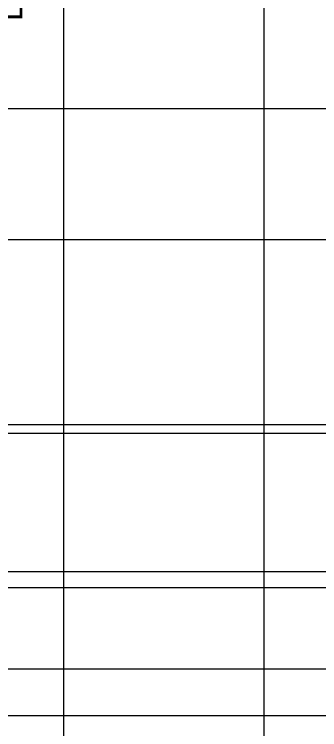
# Model space of a CAD drawing. Extents: x 369444 to 684549, y -549309 to 575337.
# Drawn here: x 605643 to 616137, y 417669 to 442245 of the extents above; entities that cross this region are included whole.
import ezdxf

# ---------------------------------------------------------------- set-up
doc = ezdxf.new("R2010")
doc.units = 0
doc.header["$LTSCALE"] = 1000
doc.header["$MEASUREMENT"] = 0
doc.linetypes.add('DASH', pattern=[0.35, 0.25, -0.1])
doc.layers.add('DOTE', color=1, linetype='Continuous')
doc.layers.add('防火分区线', color=7, linetype='Continuous')

msp = doc.modelspace()

# ---------------------------------------------------------------- linework, layer by layer
at = {"layer": 'DOTE', "color": 8}
for p, q in [((607344.5, 59364.2), (607344.5, 476704.8)), ((614224.5, 59364.2), (614224.5, 476704.8))]:
    msp.add_line(p, q, dxfattribs=at)
at = {"layer": 'DOTE', "color": 8, "lineweight": -2}
for p, q in [((377844.4, 439007), (624570.9, 439007)), ((377844.4, 434507), (624570.9, 434507)), ((377844.4, 428157), (624570.9, 428157)), ((377844.4, 427857), (624570.9, 427857)), ((377844.4, 423107), (624570.9, 423107)), ((377844.4, 422557), (624570.9, 422557)), ((377844.4, 419757), (624570.9, 419757)), ((377844.4, 418157), (624570.9, 418157))]:
    msp.add_line(p, q, dxfattribs=at)
at = {"layer": '防火分区线', "color": 6, "linetype": 'DASH', "ltscale": 8, "const_width": 100}
msp.add_lwpolyline([(597324.5, 458031.9), (597324.5, 459233.4), (599749.6, 459223.9), (599749.6, 462261.3), (604174.5, 462272.9), (604174.5, 460656.9), (605874.5, 460656.9), (605874.5, 453650.3), (605874.5, 442156.9), (599974.5, 442156.9), (599974.5, 433707)], dxfattribs=at)

doc.saveas('drawing.dxf')
